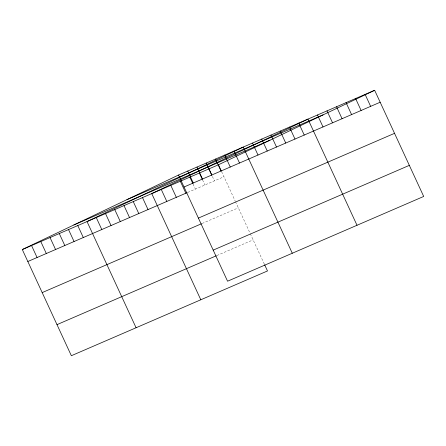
<?xml version="1.0" encoding="UTF-8"?>
<svg xmlns="http://www.w3.org/2000/svg" width="446" height="446" viewBox="0 0 446 446"><rect width="100%" height="100%" fill="white"/><g stroke="black" fill="none" stroke-linecap="round" stroke-linejoin="round"><path stroke-width="0.33" stroke-dasharray="2.23 1.67" d="M187.76 192.393L223.964 176.75M202.127 223.479L238.326 207.836M216.929 255.513L253.127 239.87M221.634 171.71L235.17 200.995M235.455 201.62L250 233.091M250.284 233.71L264.333 264.116M212.402 176.46L214.437 180.864M202.584 179.944L204.909 184.978M193.057 184.064L195.381 189.098"/><path stroke-width="0.67" d="M264.623 264.74L267.494 270.956L71.354 355.718L22.3 249.548L178.506 175.044L374.646 90.282L423.7 196.452L227.566 281.214L178.506 175.044M22.3 249.548L218.434 164.786L374.646 90.282M126.959 199.63L323.094 114.867M73.846 224.962L269.986 140.2M184.031 187.002L380.17 102.24M27.825 261.512L187.125 192.666M198.398 218.094L394.537 133.332M42.192 292.598L201.492 223.758M213.199 250.122L409.333 165.36M56.993 324.632L216.293 255.787M365.118 94.396L370.643 106.36M355.59 98.516L361.115 110.474M346.063 102.63L351.587 114.589M336.535 106.75L342.065 118.708M327.013 110.864L332.538 122.823M317.485 114.984L323.01 126.943M357.012 225.269L307.957 119.099L151.751 193.609L200.806 299.773M298.708 123.096L304.239 135.054M289.465 127.093L294.99 139.052M280.216 131.091L285.741 143.049M270.973 135.082L276.498 147.041M261.724 139.08L267.249 151.038M252.481 143.077L258.005 155.035M292.286 253.239L243.232 147.074L87.026 221.578L136.08 327.749M233.983 151.066L239.513 163.03M224.739 155.063L230.264 167.021M218.434 164.786L221.344 171.08M215.49 159.06L221.021 171.019M206.247 163.058L211.772 175.016M208.912 168.906L211.817 175.2M196.998 167.049L202.523 179.013M199.384 173.02L202.294 179.314M187.755 171.047L193.28 183.005M189.857 177.14L192.767 183.434M180.329 181.254L185.854 193.213M170.801 185.374L176.332 197.333M161.279 189.489L166.804 201.447M142.503 197.606L148.027 209.564M133.259 201.598L138.784 213.556M124.01 205.595L129.535 217.553M114.767 209.592L120.292 221.55M105.518 213.589L111.043 225.548M96.269 217.581L101.799 229.545M77.777 225.576L83.307 237.534M68.533 229.573L74.058 241.531M59.285 233.565L64.809 245.529M50.041 237.562L55.566 249.52M40.792 241.559L46.317 253.518M31.549 245.556L37.074 257.515"/></g></svg>
